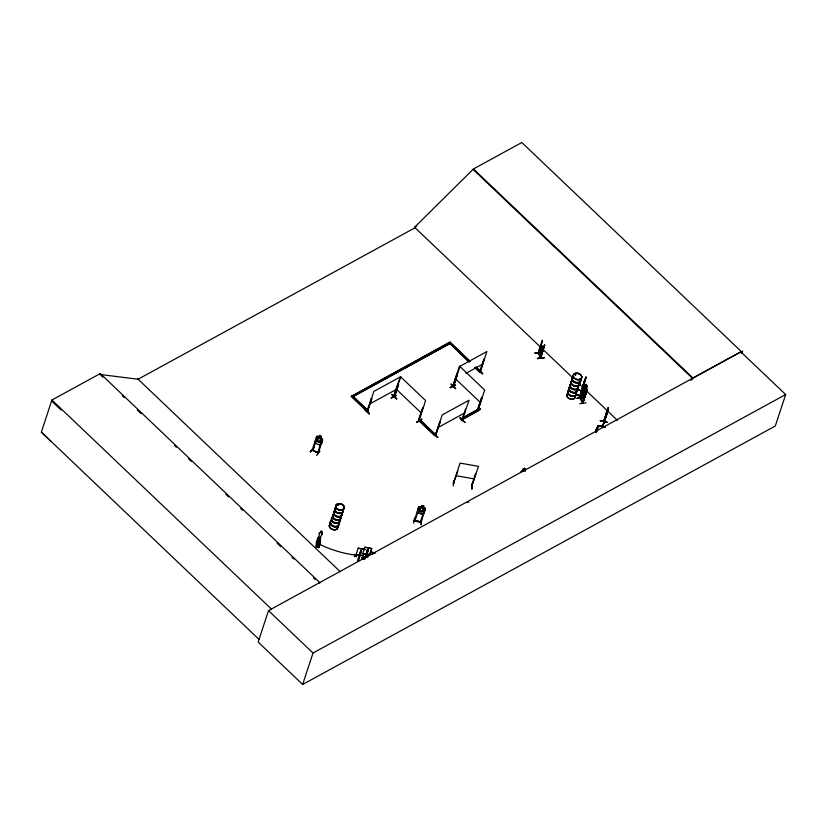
<?xml version="1.0" encoding="UTF-8"?>
<svg xmlns="http://www.w3.org/2000/svg" width="827" height="827" viewBox="0 0 827 827"><rect width="100%" height="100%" fill="white"/><g stroke="black" fill="none" stroke-linecap="round" stroke-linejoin="round"><path stroke-width="1.24" d="M471.979 484.095L471.928 489.284L472.021 483.867M453.268 485.966L453.558 480.58M457.858 470.79L453.403 483.547L453.909 482.916M471.669 486.328L471.793 486.576M475.618 474.14L471.514 486.783L478.451 466.366L460.06 463.089L453.413 483.516M363.663 553.625L362.97 555.723L356.075 554.597L362.97 555.723L363.653 553.728M358.143 548.208L365.038 549.542L358.143 548.208L356.075 554.597M360.5 552.436L360.541 551.371L361.213 551.485L361.172 552.56L360.5 552.436L360.593 551.413M357.626 561.306L360.996 550.41M361.172 552.56L361.42 550.73L360.81 550.555L358.07 559.093M358.194 561.409L361.482 550.668L358.639 559.197M362.753 553.645L369.648 554.772L371.716 548.477L364.821 547.247L362.753 553.645L369.648 554.876L371.716 548.59L364.821 547.247M367.229 550.42L367.178 551.485L367.85 551.609L368.16 549.717L367.229 550.42L367.891 550.534L367.85 551.609M365.1 557.936L367.498 549.604M367.612 550.007L367.674 549.459L364.748 558.142M367.798 551.557L367.85 550.565M367.808 550.038L367.633 549.593M372.46 554.586L372.501 554.452M579.727 403.71L586.105 402.79M584.617 382.818L580.358 395.895L580.564 395.337M581.815 390.675L580.42 395.802M537.488 358.494C557.677 356.096 523.956 359.983 544.032 357.905M543.939 357.698L537.457 358.525M318.044 542.894L317.826 543.442A133.209 117.403 73.1 0 0 354.886 555.01L354.721 555.899M356.168 556.354C356.85 553.656 355.538 558.773 356.21 556.106M582.653 402.284L583.118 402.697M582.901 402.263L582.487 402.801L586.86 390.127L582.983 403.235L580.275 397.632M584.596 390.499L584.648 390.851M585.774 393.91L584.968 394.872L582.942 390.882L583.18 388.814M583.283 388.855L582.942 390.882M585.847 393.363L586.074 391.357L584.141 387.346L583.293 388.38M585.878 393.414L586.178 391.336L584.079 387.356M581.526 393.611L581.216 395.688L583.211 399.679L584.048 398.645M540.631 356.158L541.396 355.238L540.631 356.251L538.718 352.25L540.403 346.027L541.334 347.185M538.077 352.912C538.284 354.256 538.811 351.382 538.46 353.16M544.445 345.004L540.558 358.101L540.269 357.646L544.673 344.973L540.786 358.07L538.532 352.519M540.31 357.584L540.961 357.553L538.677 353.129M585.475 378.632L580.12 395.823L581.35 391.161M413.552 523.14L414.523 518.157M414.503 520.441L415.154 520.359M414.999 520.824L419.072 508.223L418.452 508.078L419.072 508.223M418.679 507.116L419.661 506.693L424.902 507.943L425.357 508.667L424.075 512.812L422.876 514.198L417.594 512.936L417.325 511.22L418.689 507.065L419.661 506.693M421.119 507.085L419.889 507.354L418.938 510.249L419.651 511.737L421.76 512.223L423.29 511.241L424.241 508.347L423.29 507.582L423.889 505.99L421.636 505.483L421.17 507.147M420.457 522.271L421.232 521.93M420.426 521.889L421.253 521.754M421.522 519.521L421.139 524.897L421.563 519.532M424.551 509.473L425.15 509.783L424.551 509.473L420.323 522.209M424.902 507.943L425.45 508.605M398.19 384.359L397.57 384.462L398.107 384.183L394.055 396.795M394.107 396.97L393.549 397.229L400.454 376.636L425.616 400.599L419.01 420.871L418.493 420.447L422.669 407.835L423.269 408.145L422.669 407.835M418.958 420.819L418.483 420.374L419.33 420.24L418.638 419.909L419.165 420.405M480.26 371.84L486.907 351.537L460.05 366.227L453.165 386.881L452.638 386.457L456.99 373.752L457.424 374.155L453.289 386.716M477.561 409.551L478.068 410.347M478.016 410.275L477.355 409.965L477.892 410.44L484.663 390.065L459.502 366.103L452.803 386.292M478.171 409.841L477.561 409.603M599.379 426.029L603.948 427.156C594.882 424.964 600.898 425.367 605.209 426.97M600.309 420.809L607.235 422.256L600.392 420.529M603.524 422.132L608.362 407.711L602.728 426.618L606.946 413.531L607.111 414.038M607.897 409.613L603.658 421.729M602.728 426.567L604.051 421.356M603.844 421.698L603.017 426.577M603.751 422.246L604.01 421.305M606.853 411.949C602.873 428.737 607.886 406.708 606.077 414.389M606.439 414.296L606.708 412.766M607.173 413.087L608.052 408.145L607.866 409.841M363.291 559.445L363.808 557.594L363.446 558.556L361.781 557.987L363.549 558.38M361.988 557.419L364.779 557.729L363.591 557.832M363.446 558.204L364.376 558.835M363.518 559.093L363.653 558.339L365.183 558.721M363.466 558.421L362.888 557.925M318.261 537.374L316.834 547.164L318.188 538.098M319.46 534.211L319.47 534.139A1.571 1.096 11.3 0 1 320.328 532.567L320.318 532.64A1.571 1.096 11.3 0 0 319.46 534.211L318.447 538.336L319.966 538.728L321.62 534.697A1.571 1.096 11.3 0 0 321.848 532.97L322.22 531.833M317.961 547.443L319.925 538.387L318.695 547.639C324.101 536.041 315.728 533.508 316.121 546.967L318.602 547.35L316.286 546.864L318.436 537.416M318.664 547.639L320.545 537.974L318.405 547.557L319.729 538.491M321.837 533.033L321.848 532.97A1.571 1.096 11.3 0 1 321.61 534.769L321.62 534.697M584.162 382.095L584.307 381.526L582.456 387.873L583.738 383.666M599.42 425.822L605.137 427.187M337.168 505.183L337.509 505.039M338.078 505.524L338.346 504.894M342.667 509.639L342.037 509.401L342.667 509.711M342.233 509.432L342.461 509.442M574.558 374.404L575.189 374.052M575.447 374.3L574.982 374.538M575.871 374.765L575.272 374.011M579.965 379.242L579.51 378.89L580.13 378.735M583.759 383.8L583.014 385.589L584.296 381.567M607.638 410.905L606.036 415.536M582.539 387.532L583.283 384.979M582.539 387.594L582.911 386.281M582.684 386.664C584.575 379.841 580.678 393.58 582.074 389.362L581.691 390.416M583.314 385.041L582.942 386.364M583.5 385.289L584.575 380.523M583.759 384.328L584.978 379.975M354.607 555.837L354.442 556.716L354.886 555.041M582.446 396.733C577.877 395.957 572.522 393.332 581.453 395.937M580.13 395.771L581.474 390.571M584.741 380.999L585.836 377.536M584.896 381.185C583.738 384.741 586.043 377.525 584.71 381.443M585.413 379.086L586.085 376.998L581.288 391.026M583.707 384.452L583.996 383.118M583.945 383.273L584.565 381.443M50.829 441.256L41.35 432.128L51.905 400.02L100.284 373.566L319.791 582.601L319.491 583.521L318.974 583.035M100.284 373.566L99.984 374.476L138.109 379.211L415.133 227.714L414.616 227.218L473.447 168.977L521.827 142.523L741.333 351.568L268.496 610.636L258.158 642.093L302.661 684.477L775.312 425.998L785.65 394.541L741.147 352.157M312.358 449.516C312.844 451.066 315.283 451.325 318.178 452.989L312.161 450.146L316.689 436.398L317.568 436.242L322.21 438.827L322.623 439.778L318.168 453.496L317.599 453.217M312.968 449.826L312.182 450.229L312.503 449.568M316.844 437.876L312.678 450.488L316.958 437.731L316.296 437.566L316.958 437.731M313.753 447.955L310.177 451.873L313.774 447.934M318.871 437.101L319.367 435.415L321.362 436.522L320.855 438.072M320.731 438.134L321.279 436.542M316.586 455.45L319.977 451.17M317.589 453.237L321.806 440.44L322.354 440.739L321.806 440.44M317.496 453.124L318.323 452.814M315.283 440.605L315.459 442.517C319.263 446.828 322.334 444.916 322.592 439.716L322.127 438.91M393.673 397.187L400.702 376.719L373.835 391.409L367.229 411.681L371.778 398.8L371.158 398.903L366.971 411.505L351.268 396.474L450.084 342.099L470.48 361.523M320.318 532.64L321.041 531.12M320.545 537.974L319.997 538.553M364.666 409.303L369.421 413.82M367.26 411.629L371.612 398.645M351.392 396.081L367.633 411.381L368.098 410.512L352.374 395.544L355.941 399.462M391.76 394.345L396.671 398.924L391.926 394.448M391.109 397.901L396.34 395.378L391.419 397.89M393.383 397.074L393.59 396.505M393.435 397.043L397.167 385.671M398.025 384.204L398.542 384.586L394.283 397.311L394.231 396.319M394.283 397.311L398.542 384.586M396.329 395.275L391.326 398.056M302.661 684.477L313.009 653.02L785.65 394.541M365.317 558.246L368.16 549.717M365.679 558.029L368.056 550.772M367.746 557.15L368.78 553.997M418.555 420.478L422.845 407.742M418.71 420.323L419.33 420.24M418.865 420.809L419.992 419.723L435.819 434.744L439.954 422.163L435.633 435.167L442.187 414.927L469.054 400.237L461.983 420.726M419.992 419.723L418.886 420.654L434.609 435.622L435.591 435.095L421.718 421.873M421.677 419.454L416.591 422.215L421.718 419.217M351.268 396.474L450.084 342.099M434.361 434.464L437.772 437.338L432.779 432.976M450.219 387.729L455.222 384.948L450.301 387.47M434.609 435.622L436.191 434.464L435.322 434.961L439.954 422.163M435.55 434.485L435.312 435.033L435.87 434.268M455.987 379.686L453.268 386.55L457.527 373.876M455.222 384.948L450.208 387.636M455.574 388.649L450.942 383.935L455.625 388.597M421.036 522.199L414.389 520.183L421.036 522.199L420.498 521.579M418.762 507.096L414.213 520.824L420.447 521.713M414.834 520.989L415.02 520.276M425.171 509.608L420.933 522.406L414.358 520.876M460.081 417.852L465.022 422.442L460.112 417.862M460.939 418.907L477.861 409.334L478.647 410.595L461.859 419.775L460.939 418.907L477.737 409.727L478.647 410.595M477.913 369.338C489.057 378.993 476.466 370.227 480.673 371.23L476.042 366.816M461.859 419.775L478.781 410.202M461.735 420.592L465.518 409.189M474.936 367.746L479.567 372.16L483.774 359.28L484.395 359.187L483.774 359.28M484.229 359.032L480.229 371.819M480.673 371.23L479.567 372.16M464.857 422.339L460.07 418.048M482.72 373.639L480.291 371.571M475.473 411.784L480.59 408.765L475.535 411.753M477.768 410.357L482.151 397.715L481.727 397.311L477.417 410.068L477.758 409.396M477.665 409.923L481.727 397.311M453.754 483.382L453.527 482.854M475.628 473.964L471.493 486.741M535.028 353.057L539.256 352.747M542.46 340.352L538.573 353.449L542.46 340.352L538.057 353.026L540.538 358.05M540.765 346.958L541.344 347.299L541.912 345.624L542.729 347.33L541.396 353.139L540.579 353.532L539.814 349.842M542.729 347.33L542.223 348.88L542.853 351.134M540.444 358.008L544.673 344.973M521.599 471.659L523.067 469.126L524.711 468.216L524.184 469.901L525.341 469.271M523.15 469.198L522.643 470.739L520.824 472.165M524.649 468.299L524.132 469.85L524.794 469.912M525 471.493L525.331 469.157L520.772 472.176M578.197 389.713L582.725 391.047M577.112 398.294L582.156 397.777M583.221 384.648L584.896 379.955M586.012 376.978L581.577 391.471M581.484 393.673L582.89 389.465M587.211 389.744L582.766 403.266L587.18 389.703L584.544 384.669L580.099 398.149L582.735 403.214M584.617 384.658L580.575 398.211M580.626 398.562L584.296 385.558L584.534 386.033M580.42 398.666L580.502 397.601M580.647 398.635L581.743 395.151M583.397 390.458L584.234 390.065L585.04 391.657L585.071 393.735L582.952 397.963L582.084 396.267L582.446 393.342L584.999 385.589L585.609 385.92L586.167 384.255L587.036 385.951L586.674 388.866L585.723 391.76L584.885 392.143L584.058 388.473M584.431 389.062C586.353 393.735 583.955 386.199 583.862 390.726L583.273 390.396L582.322 393.28L583.128 396.96L583.965 396.567L584.916 393.683L585.165 390.768M582.156 396.257L582.704 394.706L581.908 392.474M586.116 384.369L586.922 385.951L586.529 387.501M583.025 397.952L583.459 396.412L584.513 397.56M584.079 398.707L585.34 394.531L584.73 392.298L586.24 388.018L585.433 386.436L583.934 390.716L582.818 389.476M595.543 431.942L598.004 425.729L595.616 432.17L596.567 429.275M596.805 428.789L597.301 427.239M596.133 432.283L598.076 426.36M596.35 431.88L598.086 426.308L596.226 429.74M596.36 432.376L598.076 427.394M603.462 422.07L608.041 408.197M608.362 407.711L607.804 409.065M607.183 413.593L602.728 426.153M690.927 380.42L692.954 378.022L741.333 351.568M741.871 353.449L742.667 351.051M361.75 558.132L362.019 557.274M595.967 432.5L596.712 430.505L596.04 432.531M318.674 543.587L317.919 543.535M595.926 432.025L596.712 430.05M605.323 418.214L605.809 417.253M595.853 430.805L596.298 429.74M597.115 427.735L598.066 425.76M368.098 410.512L366.981 411.443L367.633 410.874M453.382 385.764L453.899 386.178L453.258 386.25M364.438 558.576L364.273 558.659M364.717 409.127L369.483 413.583M369.152 413.965L364.428 409.458M337.364 504.894L338.109 504.666M338.367 505.204L337.168 504.997M342.089 509.349L342.357 509.587M316.689 436.398L317.578 436.315M319.367 435.415L321.362 436.522M318.829 437.007L317.744 437.007L316.793 439.902L317.382 441.69L319.243 442.734L320.649 442.052L321.6 439.158L320.773 438.093M313.826 447.758L310.435 451.987M312.761 450.002L317.754 452.524M585.04 394.861L585.847 393.9M422.835 514.136L424.013 512.73M367.043 411.433L367.974 410.905M453.258 386.374L453.734 385.578M479.639 371.861L475.06 367.353M574.951 374.259L575.675 374.879M414.337 520.648L414.927 520.803M371.778 398.8L371.158 398.903M391.719 394.531L396.671 398.914M393.487 396.743L394.469 397.187M421.698 419.175L416.86 422.452M440.119 422.318L439.509 422.421M462.386 419.847L462.004 420.416M435.612 435.147L435.519 434.537M416.87 225.988L414.554 227.26L540.01 346.627M369.7 403.989L396.567 389.3M465.983 373.297L482.772 364.118M438.052 427.507L464.908 412.818M522.426 471.214L523.967 470.367M574.941 374.559L575.644 374.28M468.806 502.03L466.841 502.558M321.031 531.192L321.806 531.254M366.888 557.119L364.552 557.615L364.986 558.566M582.105 393.611L584.12 397.56M582.032 397.477L576.905 398.283L582.239 397.518M580.533 398.335L582.58 402.367M585.371 394.562L583.273 389.538M540.848 346.017L542.75 349.986M538.966 350.183L538.718 352.25M539.338 352.488L534.831 353.036L539.266 352.643M575.375 374.683L575.075 374.011M318.178 542.894L317.888 543.618M575.385 375.034L574.631 374.362M394.2 397.26L393.528 396.609M318.147 542.977L318.715 543.401M455.925 475.67L474.316 478.947M367.446 550.668L368.118 550.782M370.62 552.002L375.22 552.818M370.62 552.105L375.22 552.932M360.768 551.619L361.44 551.743M372.14 554.142L372.812 554.266M421.687 505.607L423.786 506.083M417.656 512.895L422.845 514.074M600.33 420.705L607.173 422.421M578.145 389.879L582.663 391.212M312.275 450.012L318.25 453.289M580.037 378.683L580.161 378.807A4.404 3.132 18.2 0 1 578.735 382.87A4.404 3.132 18.2 0 1 573.008 381.288A4.404 3.132 18.2 0 1 573.452 377.019M437.772 437.338L434.599 434.309L437.71 437.349M473.447 168.977L692.954 378.022M473.251 169.566L692.768 378.611M541.871 348.405L572.625 377.691M579.148 383.904L583.8 388.339M586.601 391.006L617.356 420.292M449.96 342.492L462.014 353.977M464.795 356.623L469.426 361.037M469.498 362.061L449.113 342.636L468.444 361.575M455.367 378.694L480.528 402.646M461.073 418.514L461.993 419.382M396.319 389.217L421.481 413.18M419.02 420.261L434.744 435.229M360.572 403.865L367.043 410.027M137.592 378.725L340.331 571.788M100.915 375.365L102.786 377.143M122.355 395.782L124.215 397.549M137.261 409.975L140.993 413.531M174.538 445.474L176.399 447.252M188.515 458.789L191.306 461.445M225.792 494.288L228.583 496.944M240.698 508.481L242.559 510.259M277.045 543.091L280.767 546.647M291.952 557.295L293.812 559.073M313.392 577.711L315.252 579.479M51.905 400.02L271.411 609.065M268.496 610.636L313.009 653.02M41.35 432.128L258.985 639.395M51.605 400.94L61.084 410.068M584.482 389.321L585.289 390.913M584.431 389.724L584.772 391.254L584.265 390.23M343.298 509.659A4.414 3.143 18.2 0 1 337.861 512.637A4.414 3.143 18.2 0 1 336.165 506.951M342.151 513.329A4.476 3.184 18.2 0 1 337.189 516.534A4.476 3.184 18.2 0 1 334.191 511.127M343.112 510.249A4.414 3.143 18.2 0 1 338.212 513.402A4.414 3.143 18.2 0 1 335.255 508.067M342.161 513.133A4.414 3.143 18.2 0 1 337.261 516.286A4.414 3.143 18.2 0 1 334.304 510.962M341.964 513.712A4.414 3.143 18.2 0 1 336.527 516.689A4.414 3.143 18.2 0 1 334.832 511.003M341.169 517.268A4.393 3.132 18.2 0 1 335.111 519.16A4.393 3.132 18.2 0 1 333.953 513.712M342.089 513.515A4.476 3.184 18.2 0 1 336.568 516.534A4.476 3.184 18.2 0 1 334.852 510.755M341.117 517.495A4.414 3.143 18.2 0 1 335.038 519.387A4.414 3.143 18.2 0 1 333.87 513.929M343.236 510.042A4.476 3.184 18.2 0 1 338.274 513.236A4.476 3.184 18.2 0 1 335.276 507.84M340.042 519.552A4.414 3.143 18.2 0 1 334.604 522.53A4.414 3.143 18.2 0 1 332.909 516.844M338.491 522.375A4.476 3.184 18.2 0 1 334.501 526.561A4.476 3.184 18.2 0 1 330.934 521.02M339.856 520.142A4.414 3.143 18.2 0 1 334.956 523.295A4.414 3.143 18.2 0 1 332.009 517.96M338.512 522.178A4.414 3.143 18.2 0 1 334.573 526.313A4.414 3.143 18.2 0 1 331.058 520.855M338.708 523.615A4.414 3.143 18.2 0 1 333.819 526.768A4.414 3.143 18.2 0 1 330.862 521.434M337.809 526.313A4.393 3.132 18.2 0 1 332.382 529.28A4.393 3.132 18.2 0 1 330.697 523.615M338.832 523.408A4.476 3.184 18.2 0 1 333.87 526.613A4.476 3.184 18.2 0 1 330.883 521.206M340.042 519.759A4.476 3.184 18.2 0 1 334.522 522.778A4.476 3.184 18.2 0 1 332.805 517.009M340.889 516.947A4.393 3.132 18.2 0 1 335.462 519.914A4.393 3.132 18.2 0 1 333.777 514.249M341.086 517.619A4.424 3.143 18.2 0 1 334.987 519.511A4.424 3.143 18.2 0 1 333.819 514.043M337.871 527.368A4.414 3.143 18.2 0 1 331.782 529.27A4.414 3.143 18.2 0 1 330.624 523.801M339.98 519.935A4.476 3.184 18.2 0 1 335.018 523.14A4.476 3.184 18.2 0 1 332.02 517.733M337.798 526.406A4.424 3.143 18.2 0 1 332.351 529.383A4.424 3.143 18.2 0 1 330.655 523.687M364.242 559.383A1.375 0.961 10.5 0 1 362.919 557.946A1.375 0.961 10.5 0 1 365.131 557.791M363.322 558.68A1.375 0.961 10.5 0 1 363.539 557.171A1.375 0.961 10.5 0 1 365.565 557.905M580.761 379.148A4.404 3.132 18.2 0 1 575.334 382.126A4.404 3.132 18.2 0 1 573.638 376.44M579.624 382.829A4.476 3.184 18.2 0 1 574.662 386.023A4.476 3.184 18.2 0 1 571.664 380.616M579.613 382.622A4.404 3.132 18.2 0 1 574.734 385.775A4.404 3.132 18.2 0 1 571.788 380.451M579.427 383.201A4.404 3.132 18.2 0 1 574.548 386.354A4.404 3.132 18.2 0 1 571.591 381.03M578.528 385.909A4.393 3.132 18.2 0 1 573.111 388.876A4.393 3.132 18.2 0 1 571.426 383.211M579.158 382.146A4.476 3.184 18.2 0 1 575.168 386.333A4.476 3.184 18.2 0 1 571.602 380.792M580.699 379.531A4.476 3.184 18.2 0 1 575.178 382.55A4.476 3.184 18.2 0 1 573.462 376.781M580.761 379.355A4.476 3.184 18.2 0 1 575.241 382.374A4.476 3.184 18.2 0 1 573.524 376.595M578.455 386.137A4.393 3.132 18.2 0 1 573.039 389.103A4.393 3.132 18.2 0 1 571.343 383.439M577.618 389.899A4.404 3.132 18.2 0 1 571.55 391.791A4.404 3.132 18.2 0 1 570.382 386.333M576.367 392.722A4.476 3.184 18.2 0 1 571.405 395.916A4.476 3.184 18.2 0 1 568.407 390.509M577.318 389.631A4.404 3.132 18.2 0 1 571.881 392.598A4.404 3.132 18.2 0 1 570.196 386.922M576.367 392.515A4.404 3.132 18.2 0 1 571.478 395.668A4.404 3.132 18.2 0 1 568.531 390.344M576.171 393.104A4.404 3.132 18.2 0 1 571.292 396.247A4.404 3.132 18.2 0 1 568.345 390.933M575.272 395.802A4.393 3.132 18.2 0 1 570.403 398.945A4.393 3.132 18.2 0 1 567.456 393.642M575.902 392.039A4.476 3.184 18.2 0 1 571.912 396.226A4.476 3.184 18.2 0 1 568.345 390.695M577.556 390.292A4.476 3.184 18.2 0 1 571.395 392.215A4.476 3.184 18.2 0 1 570.216 386.674M577.618 390.117A4.476 3.184 18.2 0 1 571.457 392.029A4.476 3.184 18.2 0 1 570.268 386.498M578.362 386.426A4.393 3.132 18.2 0 1 572.935 389.393A4.393 3.132 18.2 0 1 571.25 383.718A4.393 3.132 18.2 0 0 572.408 389.176A4.393 3.132 18.2 0 0 578.466 387.284M575.21 396.009A4.393 3.132 18.2 0 1 569.793 398.976A4.393 3.132 18.2 0 1 568.108 393.301M583.666 393.611L583.914 396.422L583.945 393.59C585.795 393.735 585.03 391.202 583.872 392.887L583.593 389.962L583.593 392.877L582.456 393.59L583.542 395.719L584.493 392.825L583.697 391.243L582.746 394.128L583.666 393.611M319.604 538.201L319.904 537.281L319.604 538.201M576.853 394.861L581.36 396.226L576.864 394.83M318.736 437.566L317.785 440.46L319.646 441.494L320.597 438.599L318.736 437.566M319.667 435.943L320.69 437.132L319.667 435.943M353.294 396.412L450.022 343.515L353.294 396.412M318.085 538.284L317.899 538.822L320.183 539.421L320.359 538.873L318.085 538.284M317.154 542.615L319.439 543.215L317.154 542.615M316.813 544.331L319.088 544.931L316.813 544.331M316.979 543.525L319.253 544.125L316.979 543.525M316.514 545.841L318.788 546.44L316.514 545.841M316.627 545.241L318.912 545.841L316.627 545.241M421.015 507.613L420.064 510.507L422.163 510.983L423.114 508.088L421.015 507.613M421.977 505.897L421.811 506.413L423.166 506.713L423.331 506.196L421.977 505.897M541.168 347.805L540.217 350.7L540.982 352.292L541.933 349.397L541.168 347.805M541.902 346.286L542.223 347.826L541.902 346.286M523.295 469.25L523.119 469.767L524.287 468.713L523.295 469.25M583.831 391.305L582.88 394.2L583.686 395.782L584.637 392.887L583.831 391.305M582.601 395.771L582.952 397.301L582.601 395.771M586.178 384.906L586.519 386.447L586.178 384.906M583.138 386.374L582.766 387.418L583.221 386.395M525.445 470.387L524.99 470.635L525.445 470.387M336.92 508.553A4.414 3.143 18.2 0 0 344.187 508.398A4.414 3.143 18.2 0 0 339.091 503.55A4.414 3.143 18.2 0 0 336.92 508.553A4.414 3.143 18.2 0 0 344.177 508.419A4.414 3.143 18.2 0 0 339.08 503.56A4.414 3.143 18.2 0 0 336.92 508.574M336.837 508.853A4.393 3.132 18.2 0 0 344.063 508.698A4.393 3.132 18.2 0 0 338.987 503.87A4.393 3.132 18.2 0 0 336.837 508.853M574.403 378.042A4.393 3.132 18.2 0 0 581.629 377.887A4.393 3.132 18.2 0 0 576.553 373.06A4.393 3.132 18.2 0 0 574.403 378.042M574.3 378.342A4.393 3.132 18.2 0 0 581.536 378.187A4.393 3.132 18.2 0 0 576.46 373.359A4.393 3.132 18.2 0 0 574.3 378.342M574.341 378.177A4.424 3.143 18.2 0 0 581.619 378.022A4.424 3.143 18.2 0 0 576.512 373.163A4.424 3.143 18.2 0 0 574.341 378.177"/></g></svg>
